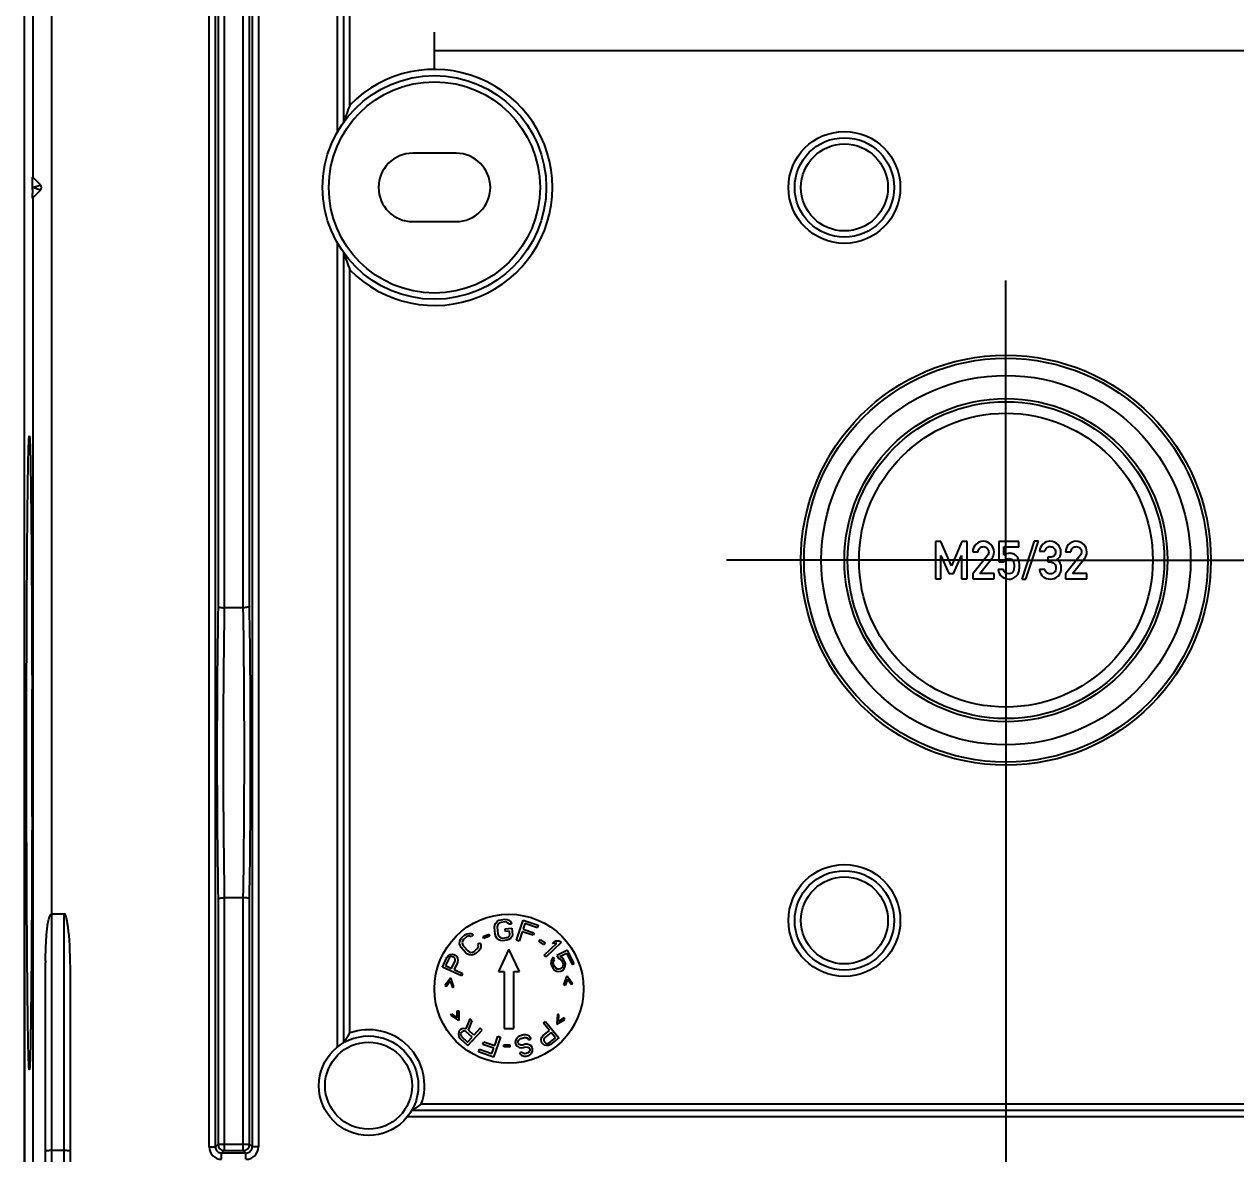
# Model space of a CAD drawing. Header units: millimetres. Extents: x 0 to 594, y 0 to 420.
# Drawn here: x 430.75 to 479.51, y 141.37 to 186.83 of the extents above; entities that cross this region are included whole.
import ezdxf

# ---------------------------------------------------------------- set-up
doc = ezdxf.new("R2010")
doc.units = ezdxf.units.MM
doc.header["$LTSCALE"] = 32.67
doc.linetypes.add('CENTER', pattern=[0.6, 0.375, -0.075, 0.075, -0.075])
doc.layers.get('0').update_dxf_attribs({"linetype": 'CONTINUOUS'})
for name, color, linetype in [('DECKEL_ABOX_DXF_CONTINUOUS_LINE', 7, 'CONTINUOUS'), ('KASTEN_ABOX_250-5201_DXF_AXIS', 7, 'CONTINUOUS'), ('KASTEN_ABOX_DXF_CONTINUOUS_LINE', 7, 'CONTINUOUS'), ('M-490-925-01-6274_DXF_DIMENSION', 7, 'CONTINUOUS')]:
    doc.layers.add(name, color=color, linetype=linetype)
doc.styles.get("Standard").update_dxf_attribs({"font": 'txt', "width": 0.7})
doc.dimstyles.new('DIMSTYLE_2', dxfattribs={"dimtxt": 2.5, "dimasz": 3.5, "dimexe": 1.5, "dimexo": 0, "dimtad": 1, "dimdec": 3, "dimlfac": 2, "dimdsep": 46, "dimtxsty": 'Standard', "dimblk": '_FILLED', "dimblk1": '_FILLED', "dimblk2": '_FILLED', "dimcen": 0.09, "dimclrt": 5, "dimadec": 3, "dimazin": 2, "dimtp": 0.3, "dimtm": 0.3, "dimtfac": 1, "dimtdec": 3, "dimtofl": 0, "dimtmove": 0, "dimatfit": 3, "dimldrblk": '_FILLED', "dimfxl": 1, "dimtolj": 1, "dimarcsym": 0})

# ---------------------------------------------------------------- blocks, each defined once
blk = doc.blocks.new('_FILLED')
at = {"color": 0, "linetype": 'ByBlock'}
blk.add_solid([(0, 0), (-1, 0.125), (-1, -0.125)], dxfattribs=at)
blk = doc.blocks.new('*D25')
at = {"layer": 'M-490-925-01-6274_DXF_DIMENSION', "color": 2, "linetype": 'Continuous', "transparency": 16777216}
for p, q in [((470.26, 154.006), (470.26, 118.597)), ((516.26, 154.006), (516.26, 118.597)), ((470.26, 120.097), (493.26, 120.097)), ((516.26, 120.097), (493.26, 120.097))]:
    blk.add_line(p, q, dxfattribs=at)
at = {"layer": 'M-490-925-01-6274_DXF_DIMENSION', "color": 2, "linetype": 'Continuous', "transparency": 16777216, "xscale": 3.5, "yscale": 3.5, "zscale": 3.5, "rotation": 180}
blk.add_blockref('_FILLED', (470.26, 120.097), dxfattribs=at)
at = {"layer": 'M-490-925-01-6274_DXF_DIMENSION', "color": 2, "linetype": 'Continuous', "transparency": 16777216, "xscale": 3.5, "yscale": 3.5, "zscale": 3.5}
blk.add_blockref('_FILLED', (516.26, 120.097), dxfattribs=at)
at = {"layer": 'M-490-925-01-6274_DXF_DIMENSION', "color": 5, "linetype": 'Continuous', "transparency": 16777216, "insert": (493.26, 123.222), "char_height": 2.5, "width": 5.89286, "attachment_point": 2, "line_spacing_factor": 0.9}
blk.add_mtext('92', dxfattribs=at)

msp = doc.modelspace()

# ---------------------------------------------------------------- linework, layer by layer
at = {"layer": 'DECKEL_ABOX_DXF_CONTINUOUS_LINE', "color": 7, "linetype": 'Continuous'}
msp.add_ellipse((690.18961, 180.25634), major_axis=(0, 6063.48333), ratio=0.04278665, start_param=1.56376236, end_param=1.5778303, dxfattribs=at)
at = {"layer": 'KASTEN_ABOX_250-5201_DXF_AXIS', "color": 7, "linetype": 'CENTER'}
for q in [(470.2599, 176.50634), (459.0099, 165.25634), (470.2599, 154.00634), (481.5099, 165.25634)]:
    msp.add_line((470.2599, 165.25634), q, dxfattribs=at)
at = {"layer": 'KASTEN_ABOX_DXF_CONTINUOUS_LINE', "color": 7, "linetype": 'Continuous'}
for p, q in [((430.7599, 133.75634), (430.7599, 226.75634)), ((431.09812, 226.75634), (431.09812, 180.66812)), ((443.6099, 182.88836), (443.6099, 214.67429)), ((447.2599, 185.00634), (447.2599, 186.50634)), ((497.2599, 185.75634), (447.2599, 185.75634)), ((448.1349, 181.63134), (446.3849, 181.63134)), ((431.40383, 180.36241), (431.09812, 180.66812)), ((431.08279, 180.25634), (431.08285, 180.34514)), ((431.08285, 180.16754), (431.08279, 180.25634)), ((431.40383, 180.15027), (431.09812, 179.84456)), ((431.09812, 179.84456), (431.09812, 133.75634)), ((446.3849, 178.88134), (448.1349, 178.88134)), ((443.6099, 145.83839), (443.6099, 177.62433)), ((439.56848, 163.34262), (438.80132, 163.34262)), ((439.56848, 151.67006), (438.80132, 151.67006)), ((431.84809, 151.02071), (432.3599, 151.02071)), ((431.6099, 134.25634), (431.61, 149.06664)), ((432.6099, 137.50634), (432.6099, 148.62901)), ((490.62788, 143.10634), (446.34195, 143.10634)), ((431.8599, 141.50634), (432.3599, 141.50634))]:
    msp.add_line(p, q, dxfattribs=at)
at = {"layer": 'KASTEN_ABOX_DXF_CONTINUOUS_LINE', "color": 9, "linetype": 'Continuous'}
for p, q in [((438.19625, 141.64239), (438.19625, 218.87029)), ((438.4461, 141.64243), (438.4461, 218.87025)), ((439.9237, 218.87025), (439.9237, 141.64243)), ((440.17354, 218.87029), (440.17354, 141.64239)), ((443.3599, 182.50134), (443.3599, 214.84509)), ((443.8599, 183.57334), (443.8599, 214.28502)), ((431.84809, 209.49198), (431.84809, 151.02071)), ((438.55147, 197.11673), (438.55147, 163.39595)), ((438.80132, 197.17006), (438.80132, 163.34262)), ((439.56848, 163.34262), (439.56848, 197.17006)), ((439.81832, 163.39595), (439.81832, 197.11673)), ((431.08274, 180.25537), (431.29957, 180.32765)), ((431.2432, 180.20382), (431.10969, 180.24834)), ((431.40383, 180.15027), (431.2432, 180.20382)), ((431.29957, 180.32765), (431.40295, 180.36212)), ((443.3599, 145.66759), (443.3599, 178.01135)), ((443.8599, 146.22766), (443.8599, 176.93934)), ((438.80132, 151.67006), (438.80132, 141.49792)), ((439.56848, 141.49792), (439.56848, 151.67006)), ((438.55147, 151.61673), (438.55147, 141.74776)), ((439.81832, 141.74776), (439.81832, 151.61673)), ((431.8599, 134.25634), (431.8599, 151.02071)), ((432.3599, 137.41859), (432.3599, 151.02071)), ((489.9429, 143.35634), (446.73122, 143.35634)), ((491.0149, 142.85634), (446.17115, 142.85634)), ((438.19625, 141.64239), (438.4461, 141.64239)), ((438.55147, 141.74776), (438.4461, 141.64243)), ((438.55147, 141.74776), (439.81832, 141.74776)), ((438.80132, 141.49792), (438.69581, 141.39254)), ((438.80132, 141.49792), (439.56848, 141.49792)), ((439.67408, 141.39254), (439.56848, 141.49792)), ((439.9237, 141.64243), (439.81832, 141.74776)), ((440.17354, 141.64239), (439.9237, 141.64239)), ((439.67408, 141.39254), (438.69581, 141.39254)), ((438.69595, 141.1427), (438.69595, 141.39254)), ((439.67385, 141.1427), (439.67385, 141.39254))]:
    msp.add_line(p, q, dxfattribs=at)
at = {"layer": 'KASTEN_ABOX_DXF_CONTINUOUS_LINE', "color": 2, "linetype": 'Continuous'}
for p, q in [((467.41936, 166.00428), (467.41936, 164.50531)), ((467.63438, 166.00428), (467.41936, 166.00428)), ((468.06443, 165.02692), (467.63438, 166.00428)), ((468.48521, 166.00428), (468.06443, 165.02692)), ((468.70023, 166.00428), (468.48521, 166.00428)), ((468.70023, 164.50531), (468.70023, 166.00428)), ((469.97492, 166.00428), (469.97492, 165.19358)), ((470.77327, 166.00428), (469.97492, 166.00428)), ((470.17759, 165.45079), (470.17759, 165.78926)), ((470.17759, 165.78926), (470.77327, 165.78926)), ((470.77327, 165.78926), (470.77327, 166.00428)), ((471.40085, 166.01766), (470.89776, 164.49297)), ((471.06237, 164.49297), (471.56545, 166.01766)), ((471.56545, 166.01766), (471.40085, 166.01766)), ((467.64673, 165.4405), (467.96566, 164.7193)), ((467.64673, 164.50531), (467.64673, 165.4405)), ((468.15496, 164.7193), (468.46875, 165.4405)), ((468.46875, 165.4405), (468.47286, 164.50531)), ((468.92554, 165.58556), (469.14056, 165.58556)), ((469.51196, 165.4405), (468.92554, 164.70696)), ((469.20846, 164.7193), (469.69097, 165.32424)), ((471.6169, 165.62157), (471.83192, 165.62157)), ((471.95229, 165.3726), (471.95229, 165.1833)), ((472.02636, 165.3726), (471.95229, 165.3726)), ((472.66011, 165.58556), (472.87513, 165.58556)), ((473.24652, 165.4405), (472.66011, 164.70696)), ((472.94303, 164.7193), (473.42554, 165.32424)), ((470.16216, 164.88186), (469.94714, 164.88186)), ((469.97492, 165.19358), (470.17759, 165.19358)), ((471.82369, 164.87774), (471.60866, 164.87774)), ((471.95229, 165.1833), (472.04282, 165.1833)), ((467.41936, 164.50531), (467.64673, 164.50531)), ((467.96566, 164.7193), (468.15496, 164.7193)), ((468.47286, 164.50531), (468.70023, 164.50531)), ((468.92554, 164.70696), (468.92554, 164.50531)), ((468.92554, 164.50531), (469.78048, 164.50531)), ((469.78048, 164.7193), (469.20846, 164.7193)), ((469.78048, 164.50531), (469.78048, 164.7193)), ((470.89776, 164.49297), (471.06237, 164.49297)), ((472.66011, 164.70696), (472.66011, 164.50531)), ((472.66011, 164.50531), (473.51504, 164.50531)), ((473.51504, 164.7193), (472.94303, 164.7193)), ((473.51504, 164.50531), (473.51504, 164.7193)), ((449.71517, 150.63992), (449.77881, 150.71866)), ((449.77881, 150.71866), (449.84589, 150.76139)), ((449.84589, 150.76139), (449.93232, 150.7878)), ((449.94262, 150.67978), (449.87382, 150.65505)), ((449.93232, 150.7878), (450.09097, 150.80294)), ((450.10128, 150.69492), (449.94262, 150.67978)), ((450.09097, 150.80294), (450.18083, 150.79334)), ((450.17351, 150.68364), (450.10128, 150.69492)), ((450.22983, 150.65268), (450.17351, 150.68364)), ((450.18083, 150.79334), (450.25478, 150.76406)), ((450.25478, 150.76406), (450.33216, 150.69877)), ((450.33216, 150.69877), (450.35838, 150.61044)), ((450.56701, 149.95821), (450.83285, 150.76557)), ((450.83285, 150.76557), (451.43837, 150.56618)), ((448.48315, 150.17259), (448.56156, 150.21751)), ((448.56156, 150.21751), (448.63863, 150.23716)), ((448.63863, 150.23716), (448.7396, 150.22965)), ((448.7396, 150.22965), (448.81263, 150.17347)), ((449.21703, 150.11486), (449.44559, 150.21089)), ((449.44559, 150.21089), (449.48062, 150.12753)), ((449.67774, 150.47284), (449.68678, 150.56454)), ((449.7035, 150.20279), (449.67774, 150.47284)), ((449.68678, 150.56454), (449.71517, 150.63992)), ((449.72972, 150.11446), (449.7035, 150.20279)), ((449.79427, 150.55663), (449.78351, 150.48293)), ((449.78351, 150.48293), (449.80927, 150.21288)), ((449.82437, 150.614), (449.79427, 150.55663)), ((449.80927, 150.21288), (449.83377, 150.14255)), ((449.87382, 150.65505), (449.82437, 150.614)), ((450.10941, 150.42318), (450.37383, 150.44841)), ((450.11971, 150.31516), (450.10941, 150.42318)), ((450.27837, 150.3303), (450.11971, 150.31516)), ((450.25261, 150.60035), (450.22983, 150.65268)), ((450.35838, 150.61044), (450.25261, 150.60035)), ((450.2921, 150.18627), (450.27837, 150.3303)), ((450.27963, 150.13058), (450.2921, 150.18627)), ((450.37383, 150.44841), (450.39959, 150.17836)), ((450.39959, 150.17836), (450.38883, 150.10466)), ((450.79237, 150.30289), (450.66793, 149.92498)), ((451.22969, 150.15889), (450.79237, 150.30289)), ((450.89984, 150.62927), (450.82631, 150.40596)), ((450.82631, 150.40596), (451.26363, 150.26196)), ((451.40444, 150.46312), (450.89984, 150.62927)), ((451.26363, 150.26196), (451.22969, 150.15889)), ((451.43837, 150.56618), (451.40444, 150.46312)), ((448.27433, 149.82018), (448.27972, 149.92128)), ((448.29554, 149.74247), (448.27433, 149.82018)), ((448.27972, 149.92128), (448.30899, 149.99523)), ((448.34199, 149.66289), (448.29554, 149.74247)), ((448.30899, 149.99523), (448.36351, 150.0673)), ((448.36351, 150.0673), (448.48315, 150.17259)), ((448.39397, 149.92547), (448.37799, 149.86322)), ((448.37799, 149.86322), (448.38725, 149.79909)), ((448.38725, 149.79909), (448.42175, 149.73309)), ((448.4352, 149.98584), (448.39397, 149.92547)), ((448.42175, 149.73309), (448.60097, 149.52945)), ((448.55484, 150.09114), (448.4352, 149.98584)), ((448.61996, 150.12436), (448.55484, 150.09114)), ((448.68374, 150.1323), (448.61996, 150.12436)), ((448.73288, 150.10327), (448.68374, 150.1323)), ((448.81263, 150.17347), (448.73288, 150.10327)), ((449.00768, 149.79102), (449.08744, 149.86122)), ((449.03023, 149.73859), (449.00768, 149.79102)), ((449.01425, 149.67634), (449.03023, 149.73859)), ((449.08744, 149.86122), (449.13389, 149.78164)), ((449.13389, 149.78164), (449.12851, 149.68054)), ((449.25205, 150.0315), (449.21703, 150.11486)), ((449.48062, 150.12753), (449.25205, 150.0315)), ((449.77184, 150.04581), (449.72972, 150.11446)), ((449.84922, 149.98052), (449.77184, 150.04581)), ((449.83377, 150.14255), (449.87418, 150.0919)), ((449.92317, 149.95124), (449.84922, 149.98052)), ((449.87418, 150.0919), (449.9305, 150.06094)), ((450.01303, 149.94164), (449.92317, 149.95124)), ((449.9305, 150.06094), (450.00273, 150.04966)), ((450.00273, 150.04966), (450.16138, 150.0648)), ((450.17169, 149.95678), (450.01303, 149.94164)), ((450.16138, 150.0648), (450.23018, 150.08953)), ((450.25811, 149.98319), (450.17169, 149.95678)), ((450.23018, 150.08953), (450.27963, 150.13058)), ((450.32519, 150.02592), (450.25811, 149.98319)), ((450.38883, 150.10466), (450.32519, 150.02592)), ((450.66793, 149.92498), (450.56701, 149.95821)), ((451.46826, 149.91793), (451.52105, 149.99134)), ((451.66953, 149.77319), (451.46826, 149.91793)), ((451.52105, 149.99134), (451.72233, 149.8466)), ((451.72233, 149.8466), (451.66953, 149.77319)), ((451.67021, 149.35301), (452.18032, 149.84011)), ((452.35834, 149.86318), (451.74359, 149.27617)), ((452.01539, 149.82952), (452.12003, 149.92944)), ((452.18032, 149.84011), (452.01539, 149.82952)), ((452.12003, 149.92944), (452.28496, 149.94002)), ((452.28496, 149.94002), (452.35834, 149.86318)), ((447.57941, 148.87944), (447.7571, 149.26551)), ((447.84665, 149.24378), (447.70597, 148.93815)), ((447.7571, 149.26551), (447.81055, 149.33838)), ((447.81055, 149.33838), (447.88945, 149.38004)), ((447.88529, 149.28448), (447.84665, 149.24378)), ((447.93295, 149.30153), (447.88529, 149.28448)), ((447.88945, 149.38004), (447.97738, 149.39805)), ((447.98964, 149.29493), (447.93295, 149.30153)), ((447.97738, 149.39805), (448.03407, 149.39145)), ((448.03893, 149.27225), (447.98964, 149.29493)), ((448.03407, 149.39145), (448.09978, 149.3612)), ((448.08081, 149.23348), (448.03893, 149.27225)), ((448.09886, 149.18618), (448.08081, 149.23348)), ((448.09978, 149.3612), (448.14166, 149.32243)), ((448.14166, 149.32243), (448.18517, 149.24393)), ((448.18517, 149.24393), (448.20483, 149.1569)), ((448.52121, 149.45925), (448.34199, 149.66289)), ((448.59425, 149.40307), (448.52121, 149.45925)), ((448.66863, 149.37216), (448.59425, 149.40307)), ((448.60097, 149.52945), (448.66206, 149.48684)), ((448.66206, 149.48684), (448.72449, 149.46951)), ((448.76959, 149.36466), (448.66863, 149.37216)), ((448.72449, 149.46951), (448.78827, 149.47746)), ((448.84666, 149.3843), (448.76959, 149.36466)), ((448.78827, 149.47746), (448.85339, 149.51068)), ((448.92508, 149.42922), (448.84666, 149.3843)), ((448.85339, 149.51068), (448.97303, 149.61597)), ((449.04472, 149.53451), (448.92508, 149.42922)), ((448.97303, 149.61597), (449.01425, 149.67634)), ((449.09923, 149.60659), (449.04472, 149.53451)), ((449.12851, 149.68054), (449.09923, 149.60659)), ((450.2599, 149.60634), (449.84022, 148.70634)), ((450.67958, 148.70634), (450.2599, 149.60634)), ((451.74359, 149.27617), (451.67021, 149.35301)), ((451.99706, 149.2106), (451.95676, 149.1304)), ((452.04541, 149.27502), (451.99706, 149.2106)), ((452.09369, 149.18037), (452.04541, 149.27502)), ((452.60926, 149.56265), (452.1904, 149.34898)), ((452.1904, 149.34898), (452.24673, 149.23856)), ((452.24673, 149.23856), (452.32725, 149.20012)), ((452.31118, 149.3112), (452.56894, 149.44269)), ((452.39975, 149.25698), (452.31118, 149.3112)), ((452.45609, 149.18633), (452.39975, 149.25698)), ((452.56894, 149.44269), (452.80231, 148.98524)), ((452.88286, 149.02633), (452.60926, 149.56265)), ((448.35155, 148.52405), (447.57941, 148.87944)), ((447.70597, 148.93815), (447.9524, 148.82472)), ((447.9524, 148.82472), (448.09308, 149.13036)), ((448.18424, 149.06891), (448.05097, 148.77936)), ((448.05097, 148.77936), (448.39597, 148.62057)), ((448.09308, 149.13036), (448.09886, 149.18618)), ((448.20483, 149.1569), (448.18424, 149.06891)), ((451.95676, 149.1304), (451.94867, 149.02687)), ((451.94867, 149.02687), (451.97279, 148.93978)), ((451.97279, 148.93978), (452.02108, 148.84514)), ((452.02108, 148.84514), (452.07742, 148.77448)), ((452.03727, 149.05219), (452.04534, 149.11595)), ((452.05334, 148.98087), (452.03727, 149.05219)), ((452.04534, 149.11595), (452.09369, 149.18037)), ((452.10163, 148.88623), (452.05334, 148.98087)), ((452.07742, 148.77448), (452.16599, 148.72027)), ((452.14992, 148.83135), (452.10163, 148.88623)), ((452.20629, 148.80046), (452.14992, 148.83135)), ((452.16599, 148.72027), (452.25457, 148.70582)), ((452.27071, 148.79357), (452.20629, 148.80046)), ((452.25457, 148.70582), (452.35121, 148.71536)), ((452.32709, 148.80245), (452.27071, 148.79357)), ((452.35931, 148.81888), (452.32709, 148.80245)), ((452.32725, 149.20012), (452.37554, 149.14524)), ((452.35121, 148.71536), (452.41565, 148.74823)), ((452.39959, 148.85931), (452.35931, 148.81888)), ((452.37554, 149.14524), (452.42383, 149.05059)), ((452.43183, 148.91552), (452.39959, 148.85931)), ((452.41565, 148.74823), (452.48011, 148.82087)), ((452.42383, 149.05059), (452.4399, 148.97928)), ((452.4399, 148.97928), (452.43183, 148.91552)), ((452.50438, 149.09168), (452.45609, 149.18633)), ((452.48011, 148.82087), (452.52041, 148.90107)), ((452.5285, 149.00459), (452.50438, 149.09168)), ((452.52041, 148.90107), (452.5285, 149.00459)), ((452.80231, 148.98524), (452.88286, 149.02633)), ((447.91599, 148.44573), (447.68351, 148.14264)), ((447.73138, 148.09898), (447.8961, 148.32338)), ((447.8961, 148.32338), (447.98129, 148.05836)), ((448.04053, 148.08462), (447.91599, 148.44573)), ((448.39597, 148.62057), (448.35155, 148.52405)), ((449.84022, 148.70634), (450.0599, 148.70634)), ((450.0599, 148.70634), (450.0599, 146.40634)), ((450.4599, 146.40634), (450.4599, 148.70634)), ((450.4599, 148.70634), (450.67958, 148.70634)), ((452.46219, 148.16454), (452.59523, 148.5226)), ((452.61221, 148.39981), (452.52078, 148.13689)), ((452.59523, 148.5226), (452.82048, 148.2141)), ((452.77159, 148.17158), (452.61221, 148.39981)), ((447.68351, 148.14264), (447.73138, 148.09898)), ((447.98129, 148.05836), (448.04053, 148.08462)), ((452.52078, 148.13689), (452.46219, 148.16454)), ((452.82048, 148.2141), (452.77159, 148.17158)), ((447.92024, 146.94499), (447.95181, 147.00157)), ((448.23675, 146.73114), (447.92024, 146.94499)), ((447.95181, 147.00157), (448.17913, 146.84089)), ((448.17913, 146.84089), (448.176, 147.11925)), ((448.176, 147.11925), (448.2405, 147.1131)), ((448.2405, 147.1131), (448.23675, 146.73114)), ((448.69003, 146.80167), (448.52501, 146.38792)), ((448.78112, 146.71759), (448.69003, 146.80167)), ((452.20755, 146.96485), (452.18157, 146.58375)), ((452.18157, 146.58375), (452.51376, 146.77233)), ((452.27234, 146.96595), (452.20755, 146.96485)), ((452.24755, 146.68869), (452.27234, 146.96595)), ((452.48668, 146.83119), (452.24755, 146.68869)), ((452.51376, 146.77233), (452.48668, 146.83119)), ((448.26145, 146.31125), (448.23766, 146.25937)), ((448.31051, 146.36441), (448.26145, 146.31125)), ((448.36033, 146.39227), (448.31051, 146.36441)), ((448.37632, 146.27905), (448.33952, 146.23919)), ((448.44843, 146.40939), (448.36033, 146.39227)), ((448.42613, 146.30691), (448.37632, 146.27905)), ((448.47669, 146.30947), (448.42613, 146.30691)), ((448.52501, 146.38792), (448.44843, 146.40939)), ((448.52799, 146.28672), (448.47669, 146.30947)), ((448.77523, 146.05851), (448.52799, 146.28672)), ((448.60797, 145.72066), (449.1845, 146.34525)), ((448.62762, 146.34243), (448.78112, 146.71759)), ((448.84883, 146.13825), (448.62762, 146.34243)), ((449.10643, 146.41732), (448.84883, 146.13825)), ((449.1845, 146.34525), (449.10643, 146.41732)), ((450.0599, 146.40634), (450.4599, 146.40634)), ((451.64124, 146.1277), (451.88993, 146.32708)), ((451.65236, 146.6234), (451.73526, 146.68986)), ((451.88993, 146.32708), (451.65236, 146.6234)), ((451.73526, 146.68986), (452.26695, 146.02668)), ((448.23766, 146.25937), (448.22763, 146.17019)), ((448.22763, 146.17019), (448.24288, 146.08227)), ((448.24288, 146.08227), (448.29567, 146.00893)), ((448.29567, 146.00893), (448.60797, 145.72066)), ((448.33952, 146.23919), (448.31573, 146.18731)), ((448.31573, 146.18731), (448.31722, 146.13671)), ((448.31722, 146.13671), (448.34399, 146.08739)), ((448.34399, 146.08739), (448.59123, 145.85917)), ((448.59123, 145.85917), (448.77523, 146.05851)), ((449.21425, 145.76985), (449.25011, 145.87226)), ((449.25011, 145.87226), (449.68466, 145.72013)), ((449.91641, 146.06055), (449.63555, 145.25829)), ((449.68466, 145.72013), (449.81613, 146.09565)), ((449.81613, 146.09565), (449.91641, 146.06055)), ((450.52625, 145.92627), (450.51119, 145.84715)), ((450.51119, 145.84715), (450.53506, 145.75993)), ((450.57547, 146.01475), (450.52625, 145.92627)), ((450.63425, 146.06833), (450.57547, 146.01475)), ((450.61844, 145.85775), (450.63828, 145.91943)), ((450.63276, 145.80542), (450.61844, 145.85775)), ((450.68125, 145.76244), (450.63276, 145.80542)), ((450.71487, 146.10915), (450.63425, 146.06833)), ((450.63828, 145.91943), (450.67997, 145.96834)), ((450.67997, 145.96834), (450.74352, 146.00449)), ((450.85152, 146.14654), (450.71487, 146.10915)), ((450.74352, 146.00449), (450.88016, 146.04188)), ((450.94169, 146.15247), (450.85152, 146.14654)), ((450.88016, 146.04188), (450.95326, 146.04314)), ((451.04141, 146.12352), (450.94169, 146.15247)), ((450.95326, 146.04314), (451.01882, 146.00483)), ((451.01882, 146.00483), (451.05022, 145.95717)), ((451.11652, 146.05032), (451.04141, 146.12352)), ((451.05022, 145.95717), (451.1527, 145.98522)), ((451.1527, 145.98522), (451.11652, 146.05032)), ((451.56214, 145.97156), (451.58347, 146.0582)), ((451.56594, 145.88189), (451.56214, 145.97156)), ((451.58607, 145.82849), (451.56594, 145.88189)), ((451.58347, 146.0582), (451.64124, 146.1277)), ((451.63132, 145.77205), (451.58607, 145.82849)), ((451.66516, 145.98462), (451.66015, 145.93424)), ((451.66015, 145.93424), (451.68028, 145.88084)), ((451.6953, 146.03196), (451.66516, 145.98462)), ((451.68028, 145.88084), (451.71421, 145.83851)), ((451.9578, 146.24242), (451.6953, 146.03196)), ((451.71421, 145.83851), (451.76197, 145.80725)), ((451.76197, 145.80725), (451.81222, 145.80119)), ((451.81222, 145.80119), (451.86499, 145.82031)), ((451.86499, 145.82031), (452.12749, 146.03077)), ((452.26695, 146.02668), (451.93536, 145.76083)), ((452.12749, 146.03077), (451.9578, 146.24242)), ((449.03386, 145.46894), (449.06971, 145.57135)), ((449.63555, 145.25829), (449.03386, 145.46894)), ((449.06971, 145.57135), (449.57112, 145.39581)), ((449.64881, 145.61771), (449.21425, 145.76985)), ((449.57112, 145.39581), (449.64881, 145.61771)), ((450.04797, 145.66503), (450.05155, 145.75539)), ((450.29569, 145.6552), (450.04797, 145.66503)), ((450.05155, 145.75539), (450.29928, 145.74555)), ((450.29928, 145.74555), (450.29569, 145.6552)), ((450.53506, 145.75993), (450.58831, 145.69951)), ((450.58831, 145.69951), (450.67573, 145.64843)), ((450.67573, 145.64843), (450.7536, 145.63224)), ((450.74203, 145.74158), (450.68125, 145.76244)), ((450.78426, 145.45313), (450.68178, 145.42508)), ((450.68178, 145.42508), (450.71318, 145.37743)), ((450.71318, 145.37743), (450.78352, 145.32168)), ((450.81513, 145.74283), (450.74203, 145.74158)), ((450.7536, 145.63224), (450.84377, 145.63817)), ((450.78352, 145.32168), (450.86616, 145.28804)), ((450.81089, 145.42292), (450.78426, 145.45313)), ((450.8546, 145.39738), (450.81089, 145.42292)), ((450.91761, 145.77088), (450.81513, 145.74283)), ((450.84377, 145.63817), (450.94625, 145.66622)), ((450.91061, 145.39396), (450.8546, 145.39738)), ((451.01309, 145.42201), (450.91061, 145.39396)), ((450.99071, 145.77213), (450.91761, 145.77088)), ((450.94625, 145.66622), (451.00227, 145.6628)), ((450.95633, 145.29397), (451.04174, 145.31735)), ((451.06857, 145.75595), (450.99071, 145.77213)), ((451.00227, 145.6628), (451.06306, 145.64194)), ((451.05956, 145.45348), (451.01309, 145.42201)), ((451.04174, 145.31735), (451.10528, 145.35349)), ((451.10125, 145.50239), (451.05956, 145.45348)), ((451.06306, 145.64194), (451.09446, 145.59428)), ((451.15599, 145.70487), (451.06857, 145.75595)), ((451.09446, 145.59428), (451.10401, 145.55939)), ((451.10401, 145.55939), (451.10125, 145.50239)), ((451.10528, 145.35349), (451.16405, 145.40707)), ((451.19217, 145.63977), (451.15599, 145.70487)), ((451.16405, 145.40707), (451.21328, 145.49555)), ((451.21126, 145.57), (451.19217, 145.63977)), ((451.21328, 145.49555), (451.21126, 145.57)), ((451.67907, 145.74079), (451.63132, 145.77205)), ((451.76577, 145.71758), (451.67907, 145.74079)), ((451.85497, 145.71956), (451.76577, 145.71758)), ((451.93536, 145.76083), (451.85497, 145.71956)), ((450.86616, 145.28804), (450.95633, 145.29397))]:
    msp.add_line(p, q, dxfattribs=at)
at = {"layer": 'KASTEN_ABOX_DXF_CONTINUOUS_LINE', "color": 7, "linetype": 'Continuous'}
for centre, radius in [((447.2599, 180.25634), 4.5), ((463.7599, 180.25634), 2), ((470.2599, 165.25634), 8.25), ((470.2599, 165.25634), 8.125), ((470.2599, 165.25634), 7.43218), ((470.2599, 165.25634), 6.5), ((470.2599, 165.25634), 6.375), ((470.2599, 165.25634), 5.91312), ((463.7599, 150.75634), 2), ((444.6099, 144.10634), 2)]:
    msp.add_circle(centre, radius, dxfattribs=at)
at = {"layer": 'KASTEN_ABOX_DXF_CONTINUOUS_LINE', "color": 9, "linetype": 'Continuous'}
for centre, radius in [((447.2599, 180.25634), 4.24999), ((463.7599, 180.25634), 2.24997), ((463.7599, 180.25634), 1.74996), ((463.7599, 150.75634), 2.24997), ((463.7599, 150.75634), 1.74996), ((444.6099, 144.10634), 1.74996)]:
    msp.add_circle(centre, radius, dxfattribs=at)
at = {"layer": 'KASTEN_ABOX_DXF_CONTINUOUS_LINE', "color": 2, "linetype": 'Continuous'}
msp.add_circle((450.2599, 148.00634), 3, dxfattribs=at)
at = {"layer": 'KASTEN_ABOX_DXF_CONTINUOUS_LINE', "color": 9, "linetype": 'Continuous'}
for centre, radius, start, end in [((447.2599, 180.25634), 4.75, 224.292063, 135.707937), ((427.42922, 169.23391), 11.61308, 71.522928, 71.663099), ((831.34299, 157.50634), 392.83567, 179.1409578, 180.8590422), ((822.22127, 157.50634), 383.4636, 179.1279305, 180.8720695), ((56.14853, 157.50634), 383.4636, 359.1279305, 0.8720695), ((47.0268, 157.50634), 392.83568, 359.1409578, 0.8590422), ((444.6099, 144.10634), 2.25, 340.528779, 109.471221), ((438.69587, 141.64232), 0.49962, 179.991281, 270.008719), ((438.69546, 141.6419), 0.24936, 179.877915, 270.081791), ((439.56819, 141.74805), 0.25014, 270.066458, 359.933542), ((439.67392, 141.64232), 0.49962, 269.991674, 0.008326), ((439.67434, 141.6419), 0.24936, 269.939501, 0.121682)]:
    msp.add_arc(centre, radius, start, end, dxfattribs=at)
at = {"layer": 'KASTEN_ABOX_DXF_CONTINUOUS_LINE', "color": 7, "linetype": 'Continuous'}
for centre, radius, start, end in [((452.89168, 179.8889), 9.75439, 157.807367, 162.091471), ((446.3849, 180.25634), 1.375, 90, 270), ((448.1349, 180.25634), 1.375, 270, 90), ((483.55758, 180.22993), 52.47477, 180.06812, 180.234385), ((431.29777, 180.25634), 0.15, 315, 45), ((452.89168, 180.62379), 9.75439, 197.908529, 202.192633), ((453.46088, 149.00072), 21.85098, 179.649975, 179.827149), ((438.80163, 141.74807), 0.25016, 180.070608, 269.929392)]:
    msp.add_arc(centre, radius, start, end, dxfattribs=at)
msp.add_ellipse((432.3599, 148.62901), major_axis=(0, 2.39169), ratio=0.10452846, start_param=-1.57079633, end_param=0, dxfattribs=at)
for points, knots in [([(431.08285, 180.34514), (431.08289, 180.37947), (431.08339, 180.48872), (431.08252, 180.59803), (431.0849, 180.67293)], [0, 0, 0, 0, 0.31416121, 1, 1, 1, 1]), ([(431.08541, 179.83185), (431.08193, 179.82837), (431.08846, 179.86629), (431.08184, 179.88728), (431.08441, 179.95186), (431.08334, 179.99218), (431.08325, 180.01527)], [0, 0, 0, 0, 0.08053751, 0.30222105, 0.62235651, 1, 1, 1, 1]), ([(430.95625, 144.75634), (430.95081, 144.75635), (430.95137, 144.78789), (430.94251, 144.82392), (430.93982, 144.90629), (430.9336, 145.01067), (430.9288, 145.14868), (430.92112, 145.39006), (430.9125, 145.76483), (430.90284, 146.29794), (430.89369, 146.93919), (430.88505, 147.68212), (430.87708, 148.5197), (430.86983, 149.4438), (430.86097, 150.82258), (430.85248, 152.68961), (430.84636, 155.05079), (430.84429, 157.50634), (430.84636, 159.96189), (430.85248, 162.32307), (430.86097, 164.1901), (430.86983, 165.56889), (430.87708, 166.49298), (430.88505, 167.33057), (430.89369, 168.07349), (430.90284, 168.71474), (430.9125, 169.24785), (430.92112, 169.62263), (430.9288, 169.864), (430.9336, 170.00201), (430.93982, 170.10639), (430.94251, 170.18877), (430.95137, 170.22479), (430.95081, 170.25633), (430.95625, 170.25634)], [0, 0, 0, 0, 0.00064044, 0.00245941, 0.00547008, 0.00966933, 0.01505057, 0.02159914, 0.03812974, 0.05911027, 0.08433233, 0.11355988, 0.14650555, 0.18285789, 0.2222618, 0.30869071, 0.40247137, 0.5, 0.59752863, 0.69130929, 0.7777382, 0.81714211, 0.85349445, 0.88644012, 0.91566767, 0.94088973, 0.96187026, 0.97840086, 0.98494943, 0.99033066, 0.99452992, 0.99754059, 0.99935956, 1, 1, 1, 1]), ([(430.95625, 170.25634), (430.96149, 170.25635), (430.96117, 170.22608), (430.96964, 170.19145), (430.97236, 170.1122), (430.976, 170.05523), (430.97754, 170.02096)], [0, 0, 0, 0, 0.06630903, 0.25437299, 0.56568942, 1, 1, 1, 1]), ([(430.97754, 170.02096), (430.99609, 169.6066), (431.01366, 168.45456), (431.03971, 166.30657), (431.05622, 163.40298), (431.06318, 161.23662), (431.06526, 160.06659)], [0, 0, 0, 0, 0.12499458, 0.34714495, 0.64740254, 1, 1, 1, 1]), ([(438.55147, 163.39595), (438.55303, 163.38643), (438.58246, 163.36946), (438.66243, 163.34902), (438.74283, 163.34265), (438.80132, 163.34265)], [0, 0, 0, 0, 0.11080889, 0.32795556, 1, 1, 1, 1]), ([(439.81832, 163.39595), (439.81677, 163.38643), (439.78734, 163.36945), (439.70737, 163.34902), (439.62697, 163.34265), (439.56848, 163.34265)], [0, 0, 0, 0, 0.11080348, 0.32796056, 1, 1, 1, 1]), ([(431.06752, 157.50634), (431.06752, 157.72102), (431.06733, 158.57444), (431.0664, 159.42786), (431.06526, 160.06659)], [0, 0, 0, 0, 0.25155631, 1, 1, 1, 1]), ([(431.06526, 154.94609), (431.06564, 155.1575), (431.06697, 156.01092), (431.06752, 156.86434), (431.06752, 157.50634)], [0, 0, 0, 0, 0.24772413, 1, 1, 1, 1]), ([(431.06526, 154.94609), (431.06318, 153.77606), (431.05622, 151.6097), (431.03971, 148.70611), (431.01366, 146.55812), (430.99609, 145.40608), (430.97754, 144.99172)], [0, 0, 0, 0, 0.35259747, 0.65285506, 0.87500543, 1, 1, 1, 1]), ([(438.55147, 151.61673), (438.55303, 151.62625), (438.58246, 151.64323), (438.66243, 151.66366), (438.74283, 151.67003), (438.80132, 151.67003)], [0, 0, 0, 0, 0.11080346, 0.32796055, 1, 1, 1, 1]), ([(439.81832, 151.61673), (439.81677, 151.62625), (439.78733, 151.64323), (439.70737, 151.66367), (439.62697, 151.67003), (439.56848, 151.67003)], [0, 0, 0, 0, 0.11080888, 0.32795554, 1, 1, 1, 1]), ([(431.61031, 149.13421), (431.61129, 149.29445), (431.6168, 149.61493), (431.63555, 150.01508), (431.66263, 150.33457), (431.69183, 150.57255), (431.72869, 150.77123), (431.77446, 150.92099), (431.81416, 150.99801), (431.84809, 151.01804)], [0, 0, 0, 0, 0.2503387, 0.50064396, 0.62578104, 0.75089172, 0.87594009, 0.93844518, 1, 1, 1, 1]), ([(443.6099, 145.83839), (443.62087, 145.85736), (443.69903, 145.99032), (443.78351, 146.11962), (443.8599, 146.22766)], [0, 0, 0, 0, 0.14207736, 1, 1, 1, 1]), ([(430.97754, 144.99172), (430.976, 144.95745), (430.97236, 144.90048), (430.96964, 144.82123), (430.96117, 144.7866), (430.96149, 144.75633), (430.95625, 144.75634)], [0, 0, 0, 0, 0.43431058, 0.74562701, 0.93369096, 1, 1, 1, 1]), ([(446.34195, 143.10634), (446.36091, 143.11731), (446.49388, 143.19547), (446.62318, 143.27995), (446.73122, 143.35634)], [0, 0, 0, 0, 0.14207736, 1, 1, 1, 1]), ([(431.6099, 141.49324), (431.6099, 141.49506), (431.61924, 141.49639), (431.63969, 141.50068), (431.69348, 141.50297), (431.76848, 141.5059), (431.82803, 141.50634), (431.8599, 141.50634)], [0, 0, 0, 0, 0.02180317, 0.07920732, 0.29531289, 0.61917077, 1, 1, 1, 1]), ([(432.3599, 141.50634), (432.39177, 141.50634), (432.45132, 141.5059), (432.52631, 141.50297), (432.58011, 141.50068), (432.60056, 141.49639), (432.6099, 141.49506), (432.6099, 141.49324)], [0, 0, 0, 0, 0.38082923, 0.70468711, 0.92079268, 0.97819683, 1, 1, 1, 1])]:
    msp.add_open_spline(points, degree=3, knots=knots, dxfattribs=at)
at = {"layer": 'KASTEN_ABOX_DXF_CONTINUOUS_LINE', "color": 2, "linetype": 'Continuous'}
for points in [[(469.05002, 165.89214), (468.96772, 165.80881), (468.92554, 165.70696), (468.92554, 165.58556)], [(469.34323, 166.01766), (469.23006, 166.01766), (469.13233, 165.97548), (469.05002, 165.89214)], [(469.20949, 165.744), (469.25064, 165.78309), (469.30105, 165.80264), (469.35969, 165.80264)], [(469.65496, 165.89111), (469.57163, 165.97548), (469.46772, 166.01766), (469.34323, 166.01766)], [(469.35969, 165.80264), (469.42348, 165.80264), (469.47389, 165.78), (469.51093, 165.73474)], [(469.78048, 165.58762), (469.78048, 165.70593), (469.73829, 165.80675), (469.65496, 165.89111)], [(471.74961, 165.89832), (471.66936, 165.8191), (471.62513, 165.72651), (471.6169, 165.62157)], [(472.03048, 166.01766), (471.92348, 166.01766), (471.82986, 165.97753), (471.74961, 165.89832)], [(471.91017, 165.75729), (471.95023, 165.7872), (471.99344, 165.80264), (472.03871, 165.80264)], [(472.35146, 165.88494), (472.27122, 165.97342), (472.16422, 166.01766), (472.03048, 166.01766)], [(472.03871, 165.80264), (472.09838, 165.80264), (472.14982, 165.78103), (472.19277, 165.73961)], [(472.47286, 165.58967), (472.47286, 165.69873), (472.43171, 165.79646), (472.35146, 165.88494)], [(472.78459, 165.89214), (472.70229, 165.80881), (472.66011, 165.70696), (472.66011, 165.58556)], [(473.0778, 166.01766), (472.96463, 166.01766), (472.8669, 165.97548), (472.78459, 165.89214)], [(472.94406, 165.744), (472.98521, 165.78309), (473.03562, 165.80264), (473.09426, 165.80264)], [(473.38953, 165.89111), (473.3062, 165.97548), (473.20229, 166.01766), (473.0778, 166.01766)], [(473.09426, 165.80264), (473.15805, 165.80264), (473.20846, 165.78), (473.2455, 165.73474)], [(473.51504, 165.58762), (473.51504, 165.70593), (473.47286, 165.80675), (473.38953, 165.89111)], [(469.14056, 165.58556), (469.14467, 165.65243), (469.16834, 165.7049), (469.20949, 165.744)], [(469.51093, 165.73474), (469.54797, 165.68947), (469.56648, 165.64111), (469.56648, 165.58967)], [(469.55585, 165.51981), (469.54899, 165.49502), (469.53483, 165.46911), (469.51196, 165.4405)], [(469.56648, 165.58967), (469.56648, 165.56704), (469.56237, 165.54338), (469.55585, 165.51981)], [(469.69097, 165.32424), (469.75064, 165.39832), (469.78048, 165.48576), (469.78048, 165.58762)], [(470.41731, 165.53309), (470.32574, 165.53309), (470.2455, 165.50531), (470.17759, 165.45079)], [(470.17759, 165.19358), (470.22286, 165.27589), (470.28768, 165.31807), (470.37101, 165.31807)], [(470.37101, 165.31807), (470.45949, 165.31807), (470.5171, 165.29029), (470.54529, 165.23545)], [(470.57246, 165.49974), (470.52533, 165.52177), (470.47389, 165.53309), (470.41731, 165.53309)], [(470.68428, 165.42252), (470.65702, 165.45181), (470.61998, 165.47753), (470.57246, 165.49974)], [(470.7743, 165.27692), (470.75578, 165.32939), (470.72595, 165.37774), (470.68428, 165.42252)], [(471.83192, 165.62157), (471.84323, 165.68124), (471.86895, 165.72651), (471.91017, 165.75729)], [(472.19508, 165.43227), (472.15393, 165.39214), (472.09735, 165.3726), (472.02636, 165.3726)], [(472.19277, 165.73961), (472.23624, 165.6977), (472.25784, 165.64626), (472.25784, 165.58556)], [(472.25784, 165.58556), (472.25784, 165.52383), (472.23624, 165.47239), (472.19508, 165.43227)], [(472.31237, 165.28), (472.3741, 165.3191), (472.41628, 165.36642), (472.43891, 165.42095)], [(472.43891, 165.42095), (472.46155, 165.47548), (472.47286, 165.53206), (472.47286, 165.58967)], [(472.87513, 165.58556), (472.87924, 165.65243), (472.9029, 165.7049), (472.94406, 165.744)], [(473.2455, 165.73474), (473.28253, 165.68947), (473.30105, 165.64111), (473.30105, 165.58967)], [(473.29042, 165.51981), (473.28356, 165.49502), (473.2694, 165.46911), (473.24652, 165.4405)], [(473.30105, 165.58967), (473.30105, 165.56704), (473.29694, 165.54338), (473.29042, 165.51981)], [(473.42554, 165.32424), (473.48521, 165.39832), (473.51504, 165.48576), (473.51504, 165.58762)], [(469.94714, 164.88186), (469.96257, 164.74194), (470.01504, 164.64214), (470.10542, 164.58224)], [(470.37718, 164.70696), (470.25887, 164.70696), (470.18685, 164.76457), (470.16216, 164.88186)], [(470.56086, 164.81511), (470.54282, 164.74297), (470.48212, 164.70696), (470.37718, 164.70696)], [(470.54529, 165.23545), (470.57369, 165.18021), (470.58809, 165.11128), (470.58809, 165.02897)], [(470.58809, 165.02897), (470.58809, 164.95799), (470.57883, 164.887), (470.56086, 164.81511)], [(470.80311, 165.01251), (470.80311, 165.13597), (470.79282, 165.22445), (470.7743, 165.27692)], [(470.78048, 164.7872), (470.79488, 164.83659), (470.80311, 164.91169), (470.80311, 165.01251)], [(471.60866, 164.87774), (471.62821, 164.75223), (471.67862, 164.65655), (471.7599, 164.5907)], [(471.9037, 164.753), (471.86998, 164.78412), (471.84323, 164.8263), (471.82369, 164.87774)], [(472.04282, 165.1833), (472.10558, 165.1833), (472.1601, 165.16169), (472.20537, 165.11951)], [(472.2743, 164.94461), (472.2743, 164.87054), (472.25064, 164.8119), (472.20514, 164.76997)], [(472.20537, 165.11951), (472.25064, 165.07733), (472.2743, 165.01869), (472.2743, 164.94461)], [(472.44755, 165.13054), (472.42039, 165.18947), (472.37513, 165.23885), (472.31237, 165.28)], [(472.35765, 164.61744), (472.44508, 164.69976), (472.48932, 164.8119), (472.48932, 164.95181)], [(472.48932, 164.95181), (472.48932, 165.01148), (472.47492, 165.07116), (472.44755, 165.13054)], [(470.10542, 164.58224), (470.19508, 164.5228), (470.28871, 164.49297), (470.38541, 164.49297)], [(470.38541, 164.49297), (470.45949, 164.49297), (470.52533, 164.50943), (470.58111, 164.543)], [(470.58111, 164.543), (470.63644, 164.5763), (470.67965, 164.61334), (470.71034, 164.65257)], [(470.71034, 164.65257), (470.74241, 164.69358), (470.76607, 164.73782), (470.78048, 164.7872)], [(471.7599, 164.5907), (471.84117, 164.52486), (471.93274, 164.49297), (472.03459, 164.49297)], [(472.04694, 164.70696), (471.98521, 164.70696), (471.93685, 164.72239), (471.9037, 164.753)], [(472.03459, 164.49297), (472.16216, 164.49297), (472.26916, 164.53412), (472.35765, 164.61744)], [(472.20514, 164.76997), (472.15908, 164.72753), (472.10661, 164.70696), (472.04694, 164.70696)]]:
    msp.add_open_spline(points, degree=3, dxfattribs=at)

# ---------------------------------------------------------------- dimensions: what is measured, and where the dimension line sits
at = {"layer": 'M-490-925-01-6274_DXF_DIMENSION', "color": 2, "linetype": 'Continuous'}
dim = msp.add_linear_dim(base=(470.2599, 120.09722), p1=(516.2599, 154.00634), p2=(470.2599, 154.00634), angle=180, dimstyle='DIMSTYLE_2', dxfattribs=at)
dim.commit()
dim.dimension.update_dxf_attribs({"geometry": '*D25', "text_midpoint": (492.90275, 120.09722), "dimtype": 160})

doc.saveas('drawing.dxf')
